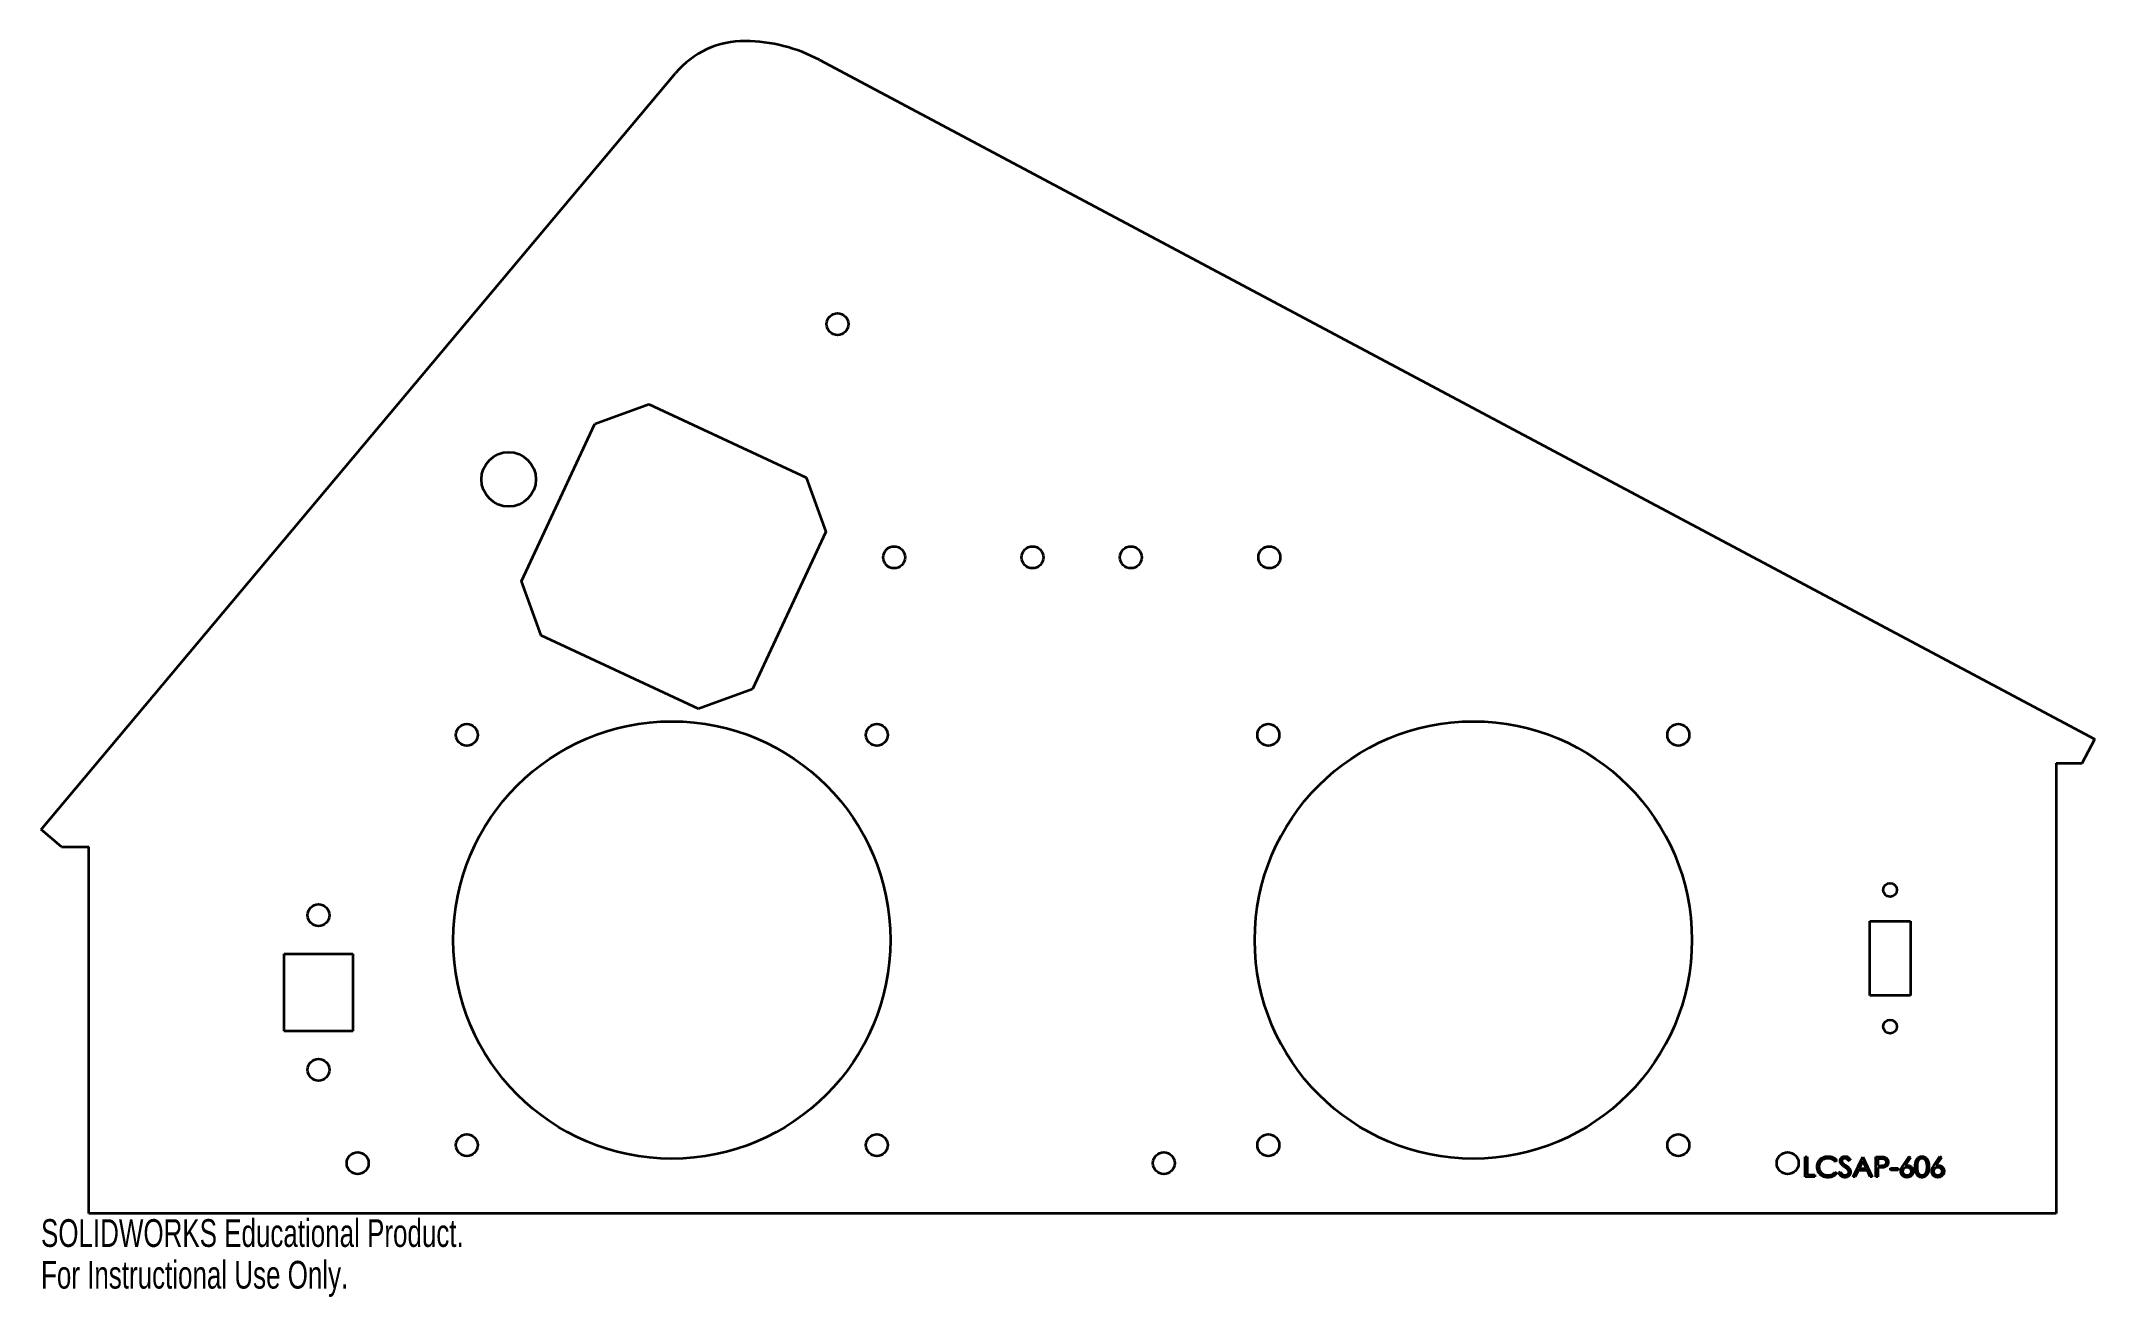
# Model space of a CAD drawing. Header units: inches. Extents: x -13.8 to 0.3, y -0.6 to 8.
import ezdxf

# ---------------------------------------------------------------- set-up
doc = ezdxf.new("R2010")
doc.units = ezdxf.units.IN
doc.header["$MEASUREMENT"] = 0
doc.styles.add('SLDTEXTSTYLE0', font='TXT', dxfattribs={"width": 0.7})

msp = doc.modelspace()

# ---------------------------------------------------------------- linework, layer by layer
at = {"color": 7, "linetype": 'Continuous', "lineweight": 35}
for p, q in [((-8.486, 7.912), (0.266, 3.253)), ((-13.829, 2.632), (-9.474, 7.822)), ((-10.029, 5.416), (-9.658, 5.551)), ((-9.658, 5.551), (-8.578, 5.047)), ((-10.532, 4.336), (-10.029, 5.416)), ((-8.578, 5.047), (-8.443, 4.676)), ((-8.443, 4.676), (-8.946, 3.596)), ((-10.397, 3.965), (-10.532, 4.336)), ((-9.317, 3.461), (-10.397, 3.965)), ((-8.946, 3.596), (-9.317, 3.461)), ((0.177, 3.088), (0.266, 3.253)), ((0, 3.088), (0.177, 3.088)), ((0, 3.088), (0, 0)), ((-13.688, 2.514), (-13.829, 2.632)), ((-13.688, 2.514), (-13.5, 2.514)), ((-13.5, 0), (-13.5, 2.514)), ((-1.28, 1.495), (-1.28, 2.005)), ((-1.28, 2.005), (-1, 2.005)), ((-1, 2.005), (-1, 1.495)), ((-12.16, 1.25), (-12.16, 1.78)), ((-12.16, 1.78), (-11.69, 1.78)), ((-11.69, 1.78), (-11.69, 1.25)), ((-1, 1.495), (-1.28, 1.495)), ((-11.69, 1.25), (-12.16, 1.25)), ((-1.722, 0.388), (-1.709, 0.388)), ((-1.722, 0.25), (-1.722, 0.388)), ((-1.709, 0.388), (-1.709, 0.264)), ((-1.506, 0.363), (-1.517, 0.354)), ((-1.517, 0.284), (-1.506, 0.275)), ((-1.492, 0.277), (-1.48, 0.284)), ((-1.413, 0.368), (-1.424, 0.36)), ((-1.393, 0.25), (-1.328, 0.388)), ((-1.359, 0.294), (-1.38, 0.25)), ((-1.296, 0.294), (-1.359, 0.294)), ((-1.327, 0.361), (-1.352, 0.308)), ((-1.352, 0.308), (-1.303, 0.308)), ((-1.328, 0.388), (-1.326, 0.388)), ((-1.303, 0.308), (-1.327, 0.361)), ((-1.326, 0.388), (-1.262, 0.25)), ((-1.276, 0.25), (-1.296, 0.294)), ((-1.238, 0.388), (-1.211, 0.388)), ((-1.238, 0.25), (-1.238, 0.388)), ((-1.225, 0.374), (-1.225, 0.328)), ((-1.2, 0.374), (-1.225, 0.374)), ((-1.225, 0.328), (-1.201, 0.327)), ((-1.225, 0.314), (-1.225, 0.25)), ((-1.215, 0.314), (-1.225, 0.314)), ((-1.137, 0.31), (-1.084, 0.31)), ((-1.137, 0.296), (-1.137, 0.31)), ((-1.084, 0.296), (-1.137, 0.296)), ((-1.084, 0.31), (-1.084, 0.296)), ((-1.051, 0.328), (-1.01, 0.391)), ((-1, 0.384), (-1.037, 0.328)), ((-1.01, 0.391), (-1, 0.384)), ((-0.839, 0.328), (-0.798, 0.391)), ((-0.788, 0.384), (-0.825, 0.328)), ((-0.798, 0.391), (-0.788, 0.384)), ((-1.656, 0.25), (-1.722, 0.25)), ((-1.709, 0.264), (-1.656, 0.264)), ((-1.656, 0.264), (-1.656, 0.25)), ((-1.38, 0.25), (-1.393, 0.25)), ((-1.262, 0.25), (-1.276, 0.25)), ((-1.225, 0.25), (-1.238, 0.25)), ((0, 0), (-13.5, 0))]:
    msp.add_line(p, q, dxfattribs=at)
for centre, radius in [((-8.363, 6.1), 0.075), ((-10.62, 5.035), 0.187), ((-7.975, 4.5), 0.075), ((-7.025, 4.5), 0.075), ((-6.35, 4.5), 0.075), ((-5.4, 4.5), 0.075), ((-9.5, 1.875), 1.5), ((-10.907, 3.282), 0.075), ((-8.093, 3.282), 0.075), ((-4, 1.875), 1.5), ((-5.407, 3.282), 0.075), ((-2.593, 3.282), 0.075), ((-1.14, 2.219), 0.047), ((-11.925, 2.045), 0.075), ((-1.14, 1.281), 0.047), ((-11.925, 0.985), 0.075), ((-10.907, 0.468), 0.075), ((-8.093, 0.468), 0.075), ((-5.407, 0.468), 0.075), ((-2.593, 0.468), 0.075), ((-11.656, 0.344), 0.075), ((-6.124, 0.344), 0.075), ((-1.843, 0.344), 0.075)]:
    msp.add_circle(centre, radius, dxfattribs=at)
for centre, radius, start, end in [((-9.002, 7.426), 0.616, 89.425, 140), ((-9.007, 6.933), 1.109, 61.975, 89.425)]:
    msp.add_arc(centre, radius, start, end, dxfattribs=at)
for points, knots in [([(-1.64, 0.32), (-1.64, 0.322), (-1.64, 0.327), (-1.639, 0.334), (-1.638, 0.341), (-1.635, 0.348), (-1.632, 0.354), (-1.629, 0.36), (-1.624, 0.365), (-1.619, 0.371), (-1.614, 0.376), (-1.608, 0.38), (-1.602, 0.383), (-1.595, 0.386), (-1.589, 0.389), (-1.581, 0.39), (-1.574, 0.391), (-1.569, 0.391), (-1.566, 0.391)], [0, 0, 0, 0, 0.064558, 0.127014, 0.187955, 0.248014, 0.307748, 0.368235, 0.42947, 0.492743, 0.556258, 0.618217, 0.679655, 0.741246, 0.803415, 0.866815, 0.932328, 1, 1, 1, 1]), ([(-1.623, 0.271), (-1.624, 0.272), (-1.627, 0.276), (-1.631, 0.281), (-1.634, 0.287), (-1.636, 0.293), (-1.638, 0.299), (-1.639, 0.306), (-1.64, 0.313), (-1.64, 0.317), (-1.64, 0.32)], [0, 0, 0, 0, 0.124329, 0.247156, 0.36878, 0.490734, 0.613614, 0.738958, 0.867311, 1, 1, 1, 1]), ([(-1.567, 0.377), (-1.568, 0.377), (-1.571, 0.377), (-1.575, 0.377), (-1.579, 0.376), (-1.583, 0.375), (-1.587, 0.374), (-1.591, 0.373), (-1.594, 0.371), (-1.598, 0.369), (-1.602, 0.367), (-1.605, 0.365), (-1.608, 0.363), (-1.611, 0.36), (-1.613, 0.358), (-1.616, 0.355), (-1.618, 0.352), (-1.62, 0.348), (-1.622, 0.345), (-1.624, 0.342), (-1.625, 0.338), (-1.626, 0.334), (-1.627, 0.331), (-1.628, 0.327), (-1.628, 0.323), (-1.628, 0.32), (-1.628, 0.319)], [0, 0, 0, 0, 0.043955, 0.087502, 0.130463, 0.172752, 0.215403, 0.25765, 0.300153, 0.343121, 0.385925, 0.427686, 0.468818, 0.509492, 0.549883, 0.58998, 0.630405, 0.670869, 0.711384, 0.751627, 0.791776, 0.832459, 0.873319, 0.914543, 0.956924, 1, 1, 1, 1]), ([(-1.628, 0.319), (-1.628, 0.317), (-1.628, 0.313), (-1.627, 0.307), (-1.626, 0.301), (-1.624, 0.296), (-1.621, 0.291), (-1.618, 0.286), (-1.615, 0.281), (-1.611, 0.277), (-1.606, 0.273), (-1.601, 0.27), (-1.596, 0.267), (-1.591, 0.265), (-1.585, 0.263), (-1.579, 0.262), (-1.573, 0.261), (-1.568, 0.261), (-1.566, 0.261)], [0, 0, 0, 0, 0.0643232, 0.1262901, 0.1867265, 0.2461464, 0.3055756, 0.3654294, 0.4263263, 0.4888399, 0.551725, 0.6139186, 0.6754838, 0.7373339, 0.800229, 0.8645023, 0.9310407, 1, 1, 1, 1]), ([(-1.517, 0.354), (-1.518, 0.355), (-1.519, 0.357), (-1.522, 0.36), (-1.524, 0.362), (-1.527, 0.364), (-1.53, 0.366), (-1.533, 0.368), (-1.536, 0.37), (-1.54, 0.372), (-1.545, 0.374), (-1.552, 0.376), (-1.56, 0.377), (-1.565, 0.377), (-1.567, 0.377)], [0, 0, 0, 0, 0.063163, 0.125475, 0.187121, 0.248294, 0.309295, 0.36985, 0.430973, 0.492456, 0.616148, 0.740844, 0.868183, 1, 1, 1, 1]), ([(-1.566, 0.391), (-1.565, 0.391), (-1.562, 0.391), (-1.557, 0.391), (-1.552, 0.39), (-1.548, 0.389), (-1.544, 0.388), (-1.54, 0.387), (-1.535, 0.386), (-1.532, 0.384), (-1.528, 0.382), (-1.524, 0.38), (-1.521, 0.377), (-1.517, 0.375), (-1.514, 0.372), (-1.511, 0.369), (-1.509, 0.366), (-1.507, 0.364), (-1.506, 0.363)], [0, 0, 0, 0, 0.068548, 0.135683, 0.201215, 0.265682, 0.329267, 0.392395, 0.45507, 0.517127, 0.57879, 0.63974, 0.700192, 0.759806, 0.819628, 0.879355, 0.939512, 1, 1, 1, 1]), ([(-1.566, 0.261), (-1.564, 0.261), (-1.559, 0.261), (-1.552, 0.262), (-1.545, 0.264), (-1.539, 0.266), (-1.533, 0.269), (-1.527, 0.273), (-1.522, 0.278), (-1.519, 0.282), (-1.517, 0.284)], [0, 0, 0, 0, 0.128515, 0.252949, 0.374755, 0.49594, 0.617181, 0.740909, 0.867811, 1, 1, 1, 1]), ([(-1.483, 0.359), (-1.483, 0.361), (-1.483, 0.364), (-1.482, 0.368), (-1.481, 0.372), (-1.479, 0.376), (-1.476, 0.379), (-1.474, 0.382), (-1.47, 0.385), (-1.467, 0.387), (-1.462, 0.389), (-1.458, 0.39), (-1.454, 0.391), (-1.451, 0.391), (-1.449, 0.391)], [0, 0, 0, 0, 0.083785, 0.16578, 0.24628, 0.327461, 0.408797, 0.489715, 0.571376, 0.655523, 0.741019, 0.826547, 0.911989, 1, 1, 1, 1]), ([(-1.475, 0.338), (-1.476, 0.339), (-1.477, 0.341), (-1.479, 0.343), (-1.48, 0.346), (-1.481, 0.348), (-1.482, 0.351), (-1.483, 0.354), (-1.483, 0.356), (-1.483, 0.358), (-1.483, 0.359)], [0, 0, 0, 0, 0.133507, 0.262559, 0.388264, 0.512667, 0.633722, 0.755394, 0.877553, 1, 1, 1, 1]), ([(-1.48, 0.284), (-1.479, 0.282), (-1.477, 0.278), (-1.474, 0.274), (-1.47, 0.27), (-1.466, 0.266), (-1.463, 0.264), (-1.459, 0.262), (-1.454, 0.261), (-1.452, 0.261), (-1.45, 0.261)], [0, 0, 0, 0, 0.159004, 0.304646, 0.438547, 0.562322, 0.677433, 0.786897, 0.893611, 1, 1, 1, 1]), ([(-1.453, 0.319), (-1.454, 0.32), (-1.457, 0.322), (-1.461, 0.325), (-1.464, 0.328), (-1.468, 0.331), (-1.47, 0.333), (-1.472, 0.335), (-1.474, 0.337), (-1.475, 0.338), (-1.475, 0.338)], [0, 0, 0, 0, 0.181535, 0.347082, 0.495568, 0.628357, 0.74552, 0.845831, 0.930782, 1, 1, 1, 1]), ([(-1.451, 0.377), (-1.452, 0.377), (-1.455, 0.377), (-1.459, 0.376), (-1.462, 0.374), (-1.465, 0.372), (-1.468, 0.37), (-1.47, 0.367), (-1.471, 0.363), (-1.471, 0.361), (-1.471, 0.36)], [0, 0, 0, 0, 0.143073, 0.275903, 0.402371, 0.528414, 0.650356, 0.765895, 0.880774, 1, 1, 1, 1]), ([(-1.471, 0.36), (-1.471, 0.359), (-1.471, 0.358), (-1.47, 0.355), (-1.47, 0.353), (-1.469, 0.351), (-1.468, 0.349), (-1.466, 0.347), (-1.464, 0.344), (-1.463, 0.343), (-1.462, 0.342)], [0, 0, 0, 0, 0.107285, 0.214746, 0.322939, 0.434116, 0.553412, 0.686073, 0.834256, 1, 1, 1, 1]), ([(-1.462, 0.342), (-1.461, 0.342), (-1.461, 0.341), (-1.459, 0.34), (-1.458, 0.339), (-1.456, 0.337), (-1.453, 0.335), (-1.45, 0.333), (-1.447, 0.331), (-1.444, 0.329), (-1.443, 0.328)], [0, 0, 0, 0, 0.052594, 0.124952, 0.218094, 0.333502, 0.468789, 0.624938, 0.801683, 1, 1, 1, 1]), ([(-1.428, 0.297), (-1.429, 0.298), (-1.43, 0.3), (-1.432, 0.302), (-1.435, 0.305), (-1.438, 0.308), (-1.441, 0.31), (-1.445, 0.313), (-1.449, 0.316), (-1.451, 0.318), (-1.453, 0.319)], [0, 0, 0, 0, 0.090279, 0.18953, 0.299198, 0.418926, 0.548376, 0.688136, 0.839084, 1, 1, 1, 1]), ([(-1.424, 0.36), (-1.424, 0.36), (-1.426, 0.362), (-1.428, 0.364), (-1.43, 0.367), (-1.431, 0.368), (-1.433, 0.37), (-1.435, 0.372), (-1.436, 0.373), (-1.438, 0.374), (-1.441, 0.375), (-1.444, 0.376), (-1.447, 0.377), (-1.449, 0.377), (-1.451, 0.377)], [0, 0, 0, 0, 0.098469, 0.189629, 0.274184, 0.352183, 0.423199, 0.488551, 0.548473, 0.60144, 0.701198, 0.799592, 0.898545, 1, 1, 1, 1]), ([(-1.411, 0.284), (-1.411, 0.283), (-1.411, 0.28), (-1.411, 0.276), (-1.412, 0.273), (-1.414, 0.27), (-1.415, 0.266), (-1.417, 0.263), (-1.42, 0.26), (-1.422, 0.258), (-1.425, 0.255), (-1.428, 0.253), (-1.432, 0.251), (-1.435, 0.249), (-1.439, 0.248), (-1.442, 0.247), (-1.446, 0.247), (-1.449, 0.246), (-1.45, 0.246)], [0, 0, 0, 0, 0.061484, 0.121775, 0.18092, 0.240256, 0.300114, 0.361146, 0.423501, 0.488669, 0.553954, 0.617581, 0.680238, 0.742187, 0.804663, 0.868259, 0.93302, 1, 1, 1, 1]), ([(-1.45, 0.261), (-1.449, 0.261), (-1.447, 0.261), (-1.443, 0.261), (-1.44, 0.262), (-1.436, 0.264), (-1.433, 0.265), (-1.431, 0.268), (-1.428, 0.27), (-1.426, 0.272), (-1.425, 0.275), (-1.424, 0.278), (-1.423, 0.281), (-1.423, 0.283), (-1.423, 0.284)], [0, 0, 0, 0, 0.091264, 0.18093, 0.270088, 0.360156, 0.448343, 0.532666, 0.613834, 0.693982, 0.772716, 0.849335, 0.923967, 1, 1, 1, 1]), ([(-1.449, 0.391), (-1.448, 0.391), (-1.444, 0.391), (-1.44, 0.39), (-1.435, 0.389), (-1.431, 0.387), (-1.429, 0.385), (-1.426, 0.383), (-1.424, 0.381), (-1.422, 0.379), (-1.42, 0.377), (-1.417, 0.374), (-1.415, 0.371), (-1.413, 0.369), (-1.413, 0.368)], [0, 0, 0, 0, 0.107233, 0.213252, 0.31883, 0.426794, 0.483646, 0.543604, 0.608308, 0.677127, 0.750686, 0.828713, 0.91219, 1, 1, 1, 1]), ([(-1.443, 0.328), (-1.442, 0.327), (-1.439, 0.325), (-1.435, 0.322), (-1.431, 0.319), (-1.428, 0.316), (-1.425, 0.313), (-1.422, 0.31), (-1.42, 0.307), (-1.417, 0.304), (-1.415, 0.3), (-1.412, 0.294), (-1.411, 0.289), (-1.411, 0.286), (-1.411, 0.284)], [0, 0, 0, 0, 0.0969723, 0.1877734, 0.2723961, 0.351321, 0.4243348, 0.4919088, 0.5542332, 0.6112677, 0.7163478, 0.8145401, 0.9084955, 1, 1, 1, 1]), ([(-1.423, 0.284), (-1.423, 0.285), (-1.423, 0.287), (-1.424, 0.291), (-1.426, 0.294), (-1.427, 0.296), (-1.428, 0.297)], [0, 0, 0, 0, 0.234723, 0.477158, 0.728556, 1, 1, 1, 1]), ([(-1.18, 0.316), (-1.181, 0.316), (-1.183, 0.315), (-1.186, 0.315), (-1.19, 0.314), (-1.194, 0.314), (-1.199, 0.314), (-1.204, 0.314), (-1.209, 0.314), (-1.213, 0.314), (-1.215, 0.314)], [0, 0, 0, 0, 0.075173, 0.164746, 0.268017, 0.385912, 0.517789, 0.663691, 0.824413, 1, 1, 1, 1]), ([(-1.211, 0.388), (-1.209, 0.388), (-1.205, 0.388), (-1.2, 0.388), (-1.195, 0.388), (-1.191, 0.387), (-1.188, 0.387), (-1.184, 0.387), (-1.182, 0.386), (-1.18, 0.386), (-1.179, 0.386)], [0, 0, 0, 0, 0.1769558, 0.3390551, 0.4863182, 0.6187809, 0.7356188, 0.8387425, 0.9264571, 1, 1, 1, 1]), ([(-1.201, 0.327), (-1.2, 0.327), (-1.198, 0.327), (-1.194, 0.328), (-1.191, 0.328), (-1.189, 0.328), (-1.186, 0.328), (-1.184, 0.329), (-1.182, 0.329), (-1.179, 0.33), (-1.177, 0.331), (-1.174, 0.333), (-1.171, 0.335), (-1.169, 0.338), (-1.167, 0.341), (-1.166, 0.344), (-1.165, 0.347), (-1.165, 0.35), (-1.165, 0.351)], [0, 0, 0, 0, 0.072538, 0.140034, 0.202496, 0.260575, 0.313228, 0.361583, 0.404878, 0.444127, 0.5164, 0.586507, 0.655085, 0.724384, 0.793974, 0.861638, 0.930111, 1, 1, 1, 1]), ([(-1.165, 0.351), (-1.165, 0.352), (-1.165, 0.354), (-1.166, 0.357), (-1.167, 0.36), (-1.169, 0.363), (-1.171, 0.366), (-1.174, 0.368), (-1.176, 0.37), (-1.179, 0.371), (-1.181, 0.372), (-1.183, 0.372), (-1.185, 0.373), (-1.188, 0.373), (-1.19, 0.373), (-1.193, 0.374), (-1.197, 0.374), (-1.199, 0.374), (-1.2, 0.374)], [0, 0, 0, 0, 0.0700438, 0.1392383, 0.2081975, 0.2791734, 0.3499868, 0.4183538, 0.4876096, 0.5574111, 0.5953302, 0.6379641, 0.6859128, 0.7381852, 0.7961026, 0.8585165, 0.9266577, 1, 1, 1, 1]), ([(-1.153, 0.351), (-1.153, 0.35), (-1.153, 0.347), (-1.153, 0.344), (-1.154, 0.341), (-1.155, 0.338), (-1.156, 0.335), (-1.157, 0.333), (-1.158, 0.33), (-1.16, 0.328), (-1.162, 0.326), (-1.164, 0.324), (-1.166, 0.322), (-1.169, 0.32), (-1.171, 0.319), (-1.174, 0.318), (-1.177, 0.317), (-1.179, 0.316), (-1.18, 0.316)], [0, 0, 0, 0, 0.070119, 0.137192, 0.202016, 0.264631, 0.326117, 0.38601, 0.445812, 0.505298, 0.564633, 0.624283, 0.683902, 0.743953, 0.805388, 0.868388, 0.933084, 1, 1, 1, 1]), ([(-1.179, 0.386), (-1.178, 0.385), (-1.176, 0.385), (-1.174, 0.384), (-1.171, 0.383), (-1.169, 0.381), (-1.166, 0.38), (-1.164, 0.378), (-1.162, 0.376), (-1.16, 0.374), (-1.158, 0.371), (-1.157, 0.369), (-1.156, 0.366), (-1.155, 0.363), (-1.154, 0.36), (-1.153, 0.357), (-1.153, 0.354), (-1.153, 0.352), (-1.153, 0.351)], [0, 0, 0, 0, 0.062481, 0.12349, 0.183411, 0.243153, 0.302127, 0.36171, 0.421842, 0.482932, 0.544552, 0.605681, 0.66768, 0.729984, 0.794551, 0.860346, 0.928907, 1, 1, 1, 1]), ([(-1.066, 0.288), (-1.066, 0.29), (-1.066, 0.293), (-1.065, 0.297), (-1.064, 0.302), (-1.063, 0.305), (-1.062, 0.309), (-1.061, 0.311), (-1.06, 0.314), (-1.058, 0.316), (-1.057, 0.319), (-1.055, 0.322), (-1.053, 0.325), (-1.052, 0.327), (-1.051, 0.328)], [0, 0, 0, 0, 0.097818, 0.199726, 0.305276, 0.415811, 0.474472, 0.537274, 0.603657, 0.674299, 0.749834, 0.828598, 0.912378, 1, 1, 1, 1]), ([(-1.025, 0.246), (-1.026, 0.247), (-1.03, 0.247), (-1.035, 0.248), (-1.041, 0.249), (-1.046, 0.252), (-1.05, 0.255), (-1.054, 0.258), (-1.058, 0.263), (-1.061, 0.267), (-1.063, 0.272), (-1.065, 0.277), (-1.066, 0.283), (-1.066, 0.287), (-1.066, 0.288)], [0, 0, 0, 0, 0.084335, 0.167052, 0.249566, 0.33274, 0.415915, 0.497828, 0.580373, 0.6646, 0.749467, 0.83251, 0.915639, 1, 1, 1, 1]), ([(-1.025, 0.315), (-1.026, 0.315), (-1.028, 0.315), (-1.031, 0.315), (-1.034, 0.314), (-1.037, 0.313), (-1.039, 0.312), (-1.042, 0.311), (-1.044, 0.309), (-1.046, 0.307), (-1.048, 0.305), (-1.049, 0.303), (-1.051, 0.301), (-1.052, 0.299), (-1.053, 0.296), (-1.053, 0.293), (-1.054, 0.291), (-1.054, 0.289), (-1.054, 0.288)], [0, 0, 0, 0, 0.070599, 0.137901, 0.203196, 0.26679, 0.329106, 0.390654, 0.452653, 0.515748, 0.577926, 0.63893, 0.698351, 0.757296, 0.816394, 0.876267, 0.936817, 1, 1, 1, 1]), ([(-1.054, 0.288), (-1.054, 0.287), (-1.054, 0.285), (-1.053, 0.282), (-1.053, 0.28), (-1.052, 0.277), (-1.051, 0.275), (-1.049, 0.273), (-1.047, 0.271), (-1.045, 0.269), (-1.043, 0.267), (-1.041, 0.265), (-1.038, 0.264), (-1.035, 0.263), (-1.033, 0.262), (-1.03, 0.261), (-1.027, 0.261), (-1.025, 0.261), (-1.024, 0.261)], [0, 0, 0, 0, 0.061842, 0.121262, 0.180746, 0.239231, 0.298308, 0.358183, 0.420359, 0.484792, 0.549938, 0.613718, 0.676681, 0.739154, 0.8022, 0.86674, 0.93205, 1, 1, 1, 1]), ([(-1.037, 0.328), (-1.034, 0.329), (-1.029, 0.329), (-1.025, 0.329), (-1.022, 0.329)], [0, 0, 0, 0, 0.5126593, 1, 1, 1, 1]), ([(-0.994, 0.288), (-0.994, 0.289), (-0.994, 0.291), (-0.994, 0.293), (-0.995, 0.296), (-0.996, 0.299), (-0.997, 0.301), (-0.999, 0.303), (-1.001, 0.305), (-1.003, 0.307), (-1.005, 0.309), (-1.008, 0.311), (-1.01, 0.312), (-1.013, 0.313), (-1.016, 0.314), (-1.019, 0.315), (-1.022, 0.315), (-1.024, 0.315), (-1.025, 0.315)], [0, 0, 0, 0, 0.061138, 0.119994, 0.178225, 0.236256, 0.294929, 0.354716, 0.41673, 0.480664, 0.545832, 0.609758, 0.672971, 0.736017, 0.799839, 0.864775, 0.931088, 1, 1, 1, 1]), ([(-0.981, 0.289), (-0.982, 0.287), (-0.982, 0.283), (-0.983, 0.277), (-0.984, 0.272), (-0.987, 0.267), (-0.99, 0.263), (-0.994, 0.259), (-0.998, 0.255), (-1.003, 0.252), (-1.008, 0.25), (-1.013, 0.248), (-1.019, 0.247), (-1.023, 0.247), (-1.025, 0.246)], [0, 0, 0, 0, 0.085948, 0.169125, 0.250399, 0.33229, 0.413364, 0.494172, 0.576022, 0.660757, 0.745783, 0.830044, 0.914028, 1, 1, 1, 1]), ([(-1.024, 0.261), (-1.023, 0.261), (-1.021, 0.261), (-1.018, 0.261), (-1.015, 0.262), (-1.012, 0.263), (-1.01, 0.264), (-1.007, 0.265), (-1.005, 0.267), (-1.003, 0.269), (-1.001, 0.271), (-0.999, 0.273), (-0.997, 0.275), (-0.996, 0.277), (-0.995, 0.28), (-0.994, 0.282), (-0.994, 0.285), (-0.994, 0.287), (-0.994, 0.288)], [0, 0, 0, 0, 0.0679624, 0.1332834, 0.1978353, 0.260892, 0.3233765, 0.3863501, 0.4496377, 0.5147953, 0.5792399, 0.6418142, 0.7013586, 0.7607268, 0.8192221, 0.8787162, 0.9381474, 1, 1, 1, 1]), ([(-1.022, 0.329), (-1.021, 0.329), (-1.018, 0.329), (-1.014, 0.329), (-1.01, 0.328), (-1.007, 0.327), (-1.003, 0.325), (-1, 0.323), (-0.996, 0.32), (-0.993, 0.318), (-0.991, 0.315), (-0.988, 0.312), (-0.986, 0.308), (-0.984, 0.305), (-0.983, 0.301), (-0.982, 0.297), (-0.982, 0.293), (-0.982, 0.29), (-0.981, 0.289)], [0, 0, 0, 0, 0.0652308, 0.1284049, 0.1900671, 0.2509434, 0.3115458, 0.3728628, 0.4350237, 0.4990717, 0.5630911, 0.6255101, 0.68668, 0.7472825, 0.8085635, 0.8707421, 0.934341, 1, 1, 1, 1]), ([(-0.967, 0.319), (-0.967, 0.321), (-0.967, 0.325), (-0.967, 0.332), (-0.967, 0.337), (-0.966, 0.343), (-0.965, 0.348), (-0.964, 0.353), (-0.963, 0.357), (-0.962, 0.361), (-0.96, 0.365), (-0.958, 0.368), (-0.957, 0.371), (-0.955, 0.374), (-0.952, 0.377), (-0.95, 0.379), (-0.948, 0.382), (-0.945, 0.384), (-0.942, 0.385), (-0.94, 0.387), (-0.937, 0.388), (-0.934, 0.389), (-0.931, 0.39), (-0.928, 0.391), (-0.925, 0.391), (-0.922, 0.391), (-0.921, 0.391)], [0, 0, 0, 0, 0.068595, 0.133246, 0.194313, 0.251279, 0.304513, 0.354235, 0.400481, 0.443411, 0.484015, 0.523252, 0.561042, 0.5979, 0.633518, 0.668314, 0.702496, 0.736685, 0.770293, 0.803437, 0.835913, 0.86846, 0.900847, 0.933467, 0.966258, 1, 1, 1, 1]), ([(-0.921, 0.246), (-0.922, 0.246), (-0.925, 0.247), (-0.928, 0.247), (-0.931, 0.247), (-0.934, 0.248), (-0.937, 0.249), (-0.94, 0.251), (-0.942, 0.252), (-0.945, 0.254), (-0.948, 0.256), (-0.95, 0.258), (-0.952, 0.261), (-0.954, 0.264), (-0.956, 0.266), (-0.958, 0.27), (-0.96, 0.273), (-0.962, 0.277), (-0.963, 0.281), (-0.964, 0.285), (-0.965, 0.29), (-0.966, 0.295), (-0.967, 0.3), (-0.967, 0.306), (-0.967, 0.312), (-0.967, 0.317), (-0.967, 0.319)], [0, 0, 0, 0, 0.0337871, 0.0666217, 0.0992849, 0.1313612, 0.1635852, 0.1961039, 0.2289023, 0.2621581, 0.2959912, 0.3302178, 0.3650598, 0.4009507, 0.4376204, 0.4757075, 0.5153807, 0.5564135, 0.5997648, 0.6464242, 0.6964314, 0.7497815, 0.8065733, 0.8674355, 0.9318868, 1, 1, 1, 1]), ([(-0.921, 0.377), (-0.922, 0.377), (-0.925, 0.377), (-0.93, 0.376), (-0.934, 0.374), (-0.938, 0.372), (-0.94, 0.37), (-0.942, 0.368), (-0.944, 0.366), (-0.946, 0.364), (-0.947, 0.361), (-0.948, 0.359), (-0.95, 0.356), (-0.951, 0.353), (-0.952, 0.35), (-0.953, 0.347), (-0.953, 0.343), (-0.954, 0.339), (-0.954, 0.334), (-0.955, 0.33), (-0.955, 0.324), (-0.955, 0.321), (-0.955, 0.319)], [0, 0, 0, 0, 0.060387, 0.120883, 0.182755, 0.247811, 0.281299, 0.315088, 0.349702, 0.384857, 0.420966, 0.458511, 0.497175, 0.537602, 0.580503, 0.627468, 0.678388, 0.733983, 0.793747, 0.857714, 0.926698, 1, 1, 1, 1]), ([(-0.955, 0.319), (-0.955, 0.317), (-0.955, 0.313), (-0.955, 0.308), (-0.954, 0.303), (-0.954, 0.299), (-0.953, 0.295), (-0.953, 0.291), (-0.952, 0.288), (-0.951, 0.284), (-0.95, 0.282), (-0.948, 0.279), (-0.947, 0.276), (-0.946, 0.274), (-0.944, 0.272), (-0.942, 0.27), (-0.94, 0.268), (-0.938, 0.266), (-0.934, 0.264), (-0.93, 0.262), (-0.925, 0.261), (-0.922, 0.261), (-0.921, 0.261)], [0, 0, 0, 0, 0.072951, 0.141584, 0.205926, 0.265301, 0.320597, 0.371817, 0.41879, 0.461699, 0.502134, 0.540804, 0.578181, 0.614297, 0.649678, 0.684299, 0.718359, 0.752081, 0.817652, 0.879722, 0.939966, 1, 1, 1, 1]), ([(-0.921, 0.391), (-0.92, 0.391), (-0.918, 0.391), (-0.915, 0.391), (-0.912, 0.39), (-0.909, 0.389), (-0.906, 0.388), (-0.903, 0.387), (-0.9, 0.385), (-0.897, 0.384), (-0.894, 0.382), (-0.892, 0.379), (-0.89, 0.377), (-0.887, 0.374), (-0.885, 0.371), (-0.883, 0.368), (-0.882, 0.364), (-0.88, 0.36), (-0.878, 0.356), (-0.877, 0.352), (-0.876, 0.347), (-0.875, 0.342), (-0.875, 0.337), (-0.874, 0.331), (-0.874, 0.325), (-0.874, 0.321), (-0.874, 0.319)], [0, 0, 0, 0, 0.033788, 0.067194, 0.099862, 0.132567, 0.165151, 0.197913, 0.231319, 0.265083, 0.299255, 0.334399, 0.369943, 0.406284, 0.444064, 0.482998, 0.523354, 0.565537, 0.609613, 0.656391, 0.705885, 0.758325, 0.813832, 0.872795, 0.934722, 1, 1, 1, 1]), ([(-0.886, 0.319), (-0.886, 0.321), (-0.886, 0.324), (-0.886, 0.329), (-0.887, 0.333), (-0.887, 0.337), (-0.888, 0.341), (-0.889, 0.345), (-0.89, 0.349), (-0.891, 0.352), (-0.892, 0.355), (-0.893, 0.358), (-0.895, 0.361), (-0.896, 0.363), (-0.898, 0.366), (-0.9, 0.368), (-0.902, 0.37), (-0.904, 0.372), (-0.908, 0.374), (-0.912, 0.376), (-0.916, 0.377), (-0.919, 0.377), (-0.921, 0.377)], [0, 0, 0, 0, 0.065681, 0.128486, 0.188175, 0.245106, 0.299448, 0.350823, 0.399942, 0.446672, 0.491255, 0.533376, 0.573853, 0.612526, 0.649597, 0.685532, 0.720106, 0.753838, 0.818925, 0.880493, 0.940311, 1, 1, 1, 1]), ([(-0.874, 0.319), (-0.874, 0.317), (-0.874, 0.313), (-0.874, 0.307), (-0.875, 0.301), (-0.875, 0.296), (-0.876, 0.291), (-0.877, 0.286), (-0.878, 0.282), (-0.88, 0.278), (-0.881, 0.274), (-0.883, 0.27), (-0.885, 0.267), (-0.887, 0.264), (-0.889, 0.261), (-0.892, 0.259), (-0.894, 0.256), (-0.897, 0.254), (-0.9, 0.252), (-0.903, 0.251), (-0.906, 0.25), (-0.909, 0.248), (-0.912, 0.248), (-0.915, 0.247), (-0.918, 0.247), (-0.92, 0.246), (-0.921, 0.246)], [0, 0, 0, 0, 0.065063, 0.126773, 0.185516, 0.240765, 0.29298, 0.34225, 0.388919, 0.432776, 0.474628, 0.514775, 0.553606, 0.591426, 0.628028, 0.663804, 0.698984, 0.733591, 0.767628, 0.801208, 0.834264, 0.866981, 0.89972, 0.932702, 0.966176, 1, 1, 1, 1]), ([(-0.921, 0.261), (-0.919, 0.261), (-0.916, 0.261), (-0.912, 0.262), (-0.908, 0.264), (-0.904, 0.266), (-0.902, 0.268), (-0.9, 0.27), (-0.898, 0.272), (-0.896, 0.274), (-0.895, 0.276), (-0.894, 0.279), (-0.892, 0.281), (-0.892, 0.283), (-0.891, 0.284)], [0, 0, 0, 0, 0.112813, 0.225394, 0.339595, 0.459675, 0.521735, 0.583926, 0.648174, 0.713881, 0.781004, 0.851451, 0.924051, 1, 1, 1, 1]), ([(-0.891, 0.284), (-0.891, 0.285), (-0.89, 0.288), (-0.889, 0.292), (-0.888, 0.296), (-0.887, 0.3), (-0.887, 0.305), (-0.886, 0.309), (-0.886, 0.314), (-0.886, 0.317), (-0.886, 0.319)], [0, 0, 0, 0, 0.110588, 0.224542, 0.342503, 0.464324, 0.590756, 0.722227, 0.858843, 1, 1, 1, 1]), ([(-0.854, 0.288), (-0.854, 0.29), (-0.854, 0.293), (-0.853, 0.297), (-0.852, 0.302), (-0.851, 0.305), (-0.85, 0.309), (-0.849, 0.311), (-0.848, 0.314), (-0.846, 0.316), (-0.845, 0.319), (-0.843, 0.322), (-0.841, 0.325), (-0.84, 0.327), (-0.839, 0.328)], [0, 0, 0, 0, 0.097818, 0.199726, 0.305276, 0.415811, 0.474472, 0.537274, 0.603657, 0.674299, 0.749834, 0.828598, 0.912378, 1, 1, 1, 1]), ([(-0.813, 0.246), (-0.814, 0.247), (-0.818, 0.247), (-0.823, 0.248), (-0.829, 0.249), (-0.834, 0.252), (-0.838, 0.255), (-0.842, 0.258), (-0.846, 0.263), (-0.849, 0.267), (-0.851, 0.272), (-0.853, 0.277), (-0.854, 0.283), (-0.854, 0.287), (-0.854, 0.288)], [0, 0, 0, 0, 0.084335, 0.167052, 0.249566, 0.33274, 0.415915, 0.497828, 0.580373, 0.6646, 0.749467, 0.83251, 0.915639, 1, 1, 1, 1]), ([(-0.813, 0.315), (-0.814, 0.315), (-0.816, 0.315), (-0.819, 0.315), (-0.822, 0.314), (-0.825, 0.313), (-0.827, 0.312), (-0.83, 0.311), (-0.832, 0.309), (-0.834, 0.307), (-0.836, 0.305), (-0.837, 0.303), (-0.839, 0.301), (-0.84, 0.299), (-0.841, 0.296), (-0.841, 0.293), (-0.842, 0.291), (-0.842, 0.289), (-0.842, 0.288)], [0, 0, 0, 0, 0.070599, 0.137901, 0.203196, 0.26679, 0.329106, 0.390654, 0.452653, 0.515748, 0.577926, 0.63893, 0.698351, 0.757296, 0.816394, 0.876267, 0.936817, 1, 1, 1, 1]), ([(-0.842, 0.288), (-0.842, 0.287), (-0.842, 0.285), (-0.841, 0.282), (-0.841, 0.28), (-0.84, 0.277), (-0.839, 0.275), (-0.837, 0.273), (-0.835, 0.271), (-0.833, 0.269), (-0.831, 0.267), (-0.829, 0.265), (-0.826, 0.264), (-0.823, 0.263), (-0.821, 0.262), (-0.818, 0.261), (-0.815, 0.261), (-0.813, 0.261), (-0.812, 0.261)], [0, 0, 0, 0, 0.061842, 0.121262, 0.180746, 0.239231, 0.298308, 0.358183, 0.420359, 0.484792, 0.549938, 0.613718, 0.676681, 0.739154, 0.8022, 0.86674, 0.93205, 1, 1, 1, 1]), ([(-0.825, 0.328), (-0.822, 0.329), (-0.817, 0.329), (-0.813, 0.329), (-0.81, 0.329)], [0, 0, 0, 0, 0.5126593, 1, 1, 1, 1]), ([(-0.782, 0.288), (-0.782, 0.289), (-0.782, 0.291), (-0.782, 0.293), (-0.783, 0.296), (-0.784, 0.299), (-0.785, 0.301), (-0.787, 0.303), (-0.789, 0.305), (-0.791, 0.307), (-0.793, 0.309), (-0.796, 0.311), (-0.798, 0.312), (-0.801, 0.313), (-0.804, 0.314), (-0.807, 0.315), (-0.81, 0.315), (-0.812, 0.315), (-0.813, 0.315)], [0, 0, 0, 0, 0.061138, 0.119994, 0.178225, 0.236256, 0.294929, 0.354716, 0.41673, 0.480664, 0.545832, 0.609758, 0.672971, 0.736017, 0.799839, 0.864775, 0.931088, 1, 1, 1, 1]), ([(-0.769, 0.289), (-0.77, 0.287), (-0.77, 0.283), (-0.771, 0.277), (-0.772, 0.272), (-0.775, 0.267), (-0.778, 0.263), (-0.782, 0.259), (-0.786, 0.255), (-0.791, 0.252), (-0.796, 0.25), (-0.801, 0.248), (-0.807, 0.247), (-0.811, 0.247), (-0.813, 0.246)], [0, 0, 0, 0, 0.085948, 0.169125, 0.250399, 0.33229, 0.413364, 0.494172, 0.576022, 0.660757, 0.745783, 0.830044, 0.914028, 1, 1, 1, 1]), ([(-0.812, 0.261), (-0.811, 0.261), (-0.809, 0.261), (-0.806, 0.261), (-0.803, 0.262), (-0.8, 0.263), (-0.798, 0.264), (-0.795, 0.265), (-0.793, 0.267), (-0.791, 0.269), (-0.789, 0.271), (-0.787, 0.273), (-0.785, 0.275), (-0.784, 0.277), (-0.783, 0.28), (-0.782, 0.282), (-0.782, 0.285), (-0.782, 0.287), (-0.782, 0.288)], [0, 0, 0, 0, 0.0679624, 0.1332834, 0.1978353, 0.260892, 0.3233765, 0.3863501, 0.4496377, 0.5147953, 0.5792399, 0.6418142, 0.7013586, 0.7607268, 0.8192221, 0.8787162, 0.9381474, 1, 1, 1, 1]), ([(-0.81, 0.329), (-0.809, 0.329), (-0.806, 0.329), (-0.802, 0.329), (-0.798, 0.328), (-0.795, 0.327), (-0.791, 0.325), (-0.788, 0.323), (-0.784, 0.32), (-0.781, 0.318), (-0.779, 0.315), (-0.776, 0.312), (-0.774, 0.308), (-0.772, 0.305), (-0.771, 0.301), (-0.77, 0.297), (-0.77, 0.293), (-0.77, 0.29), (-0.769, 0.289)], [0, 0, 0, 0, 0.0652308, 0.1284049, 0.1900671, 0.2509434, 0.3115458, 0.3728628, 0.4350237, 0.4990717, 0.5630911, 0.6255101, 0.68668, 0.7472825, 0.8085635, 0.8707421, 0.934341, 1, 1, 1, 1]), ([(-1.566, 0.246), (-1.568, 0.246), (-1.571, 0.246), (-1.575, 0.247), (-1.579, 0.247), (-1.583, 0.248), (-1.587, 0.249), (-1.591, 0.25), (-1.595, 0.251), (-1.598, 0.252), (-1.602, 0.254), (-1.605, 0.256), (-1.608, 0.258), (-1.612, 0.26), (-1.615, 0.262), (-1.618, 0.265), (-1.62, 0.268), (-1.622, 0.27), (-1.623, 0.271)], [0, 0, 0, 0, 0.069663, 0.13775, 0.203917, 0.26878, 0.332414, 0.394754, 0.45618, 0.516996, 0.577396, 0.637198, 0.696999, 0.756756, 0.816554, 0.876948, 0.938132, 1, 1, 1, 1]), ([(-1.506, 0.275), (-1.507, 0.274), (-1.509, 0.272), (-1.512, 0.269), (-1.515, 0.266), (-1.518, 0.263), (-1.521, 0.261), (-1.524, 0.258), (-1.528, 0.256), (-1.532, 0.254), (-1.536, 0.252), (-1.54, 0.251), (-1.544, 0.249), (-1.548, 0.248), (-1.552, 0.247), (-1.557, 0.247), (-1.561, 0.247), (-1.565, 0.246), (-1.566, 0.246)], [0, 0, 0, 0, 0.061674, 0.123053, 0.183475, 0.243727, 0.304279, 0.364863, 0.425946, 0.487391, 0.54922, 0.611144, 0.673529, 0.736961, 0.800785, 0.866013, 0.932101, 1, 1, 1, 1]), ([(-1.45, 0.246), (-1.451, 0.246), (-1.453, 0.247), (-1.456, 0.247), (-1.459, 0.247), (-1.462, 0.248), (-1.465, 0.249), (-1.468, 0.25), (-1.47, 0.252), (-1.473, 0.253), (-1.476, 0.255), (-1.478, 0.257), (-1.481, 0.26), (-1.483, 0.263), (-1.485, 0.266), (-1.488, 0.269), (-1.49, 0.273), (-1.491, 0.275), (-1.492, 0.277)], [0, 0, 0, 0, 0.057208, 0.113696, 0.169178, 0.224159, 0.27872, 0.333794, 0.389241, 0.445822, 0.503704, 0.564294, 0.627975, 0.695038, 0.765373, 0.839611, 0.917538, 1, 1, 1, 1])]:
    msp.add_open_spline(points, degree=3, knots=knots, dxfattribs=at)

# ---------------------------------------------------------------- texts
at = {"color": 7, "linetype": 'Continuous', "char_height": 0.1903, "attachment_point": 1, "style": 'SLDTEXTSTYLE0'}
for s, insert in [('SOLIDWORKS Educational Product.', (-13.829, -0.04)), ('For Instructional Use Only.', (-13.829, -0.326))]:
    msp.add_mtext(s, dxfattribs=dict(at, insert=insert))

doc.saveas('drawing.dxf')
